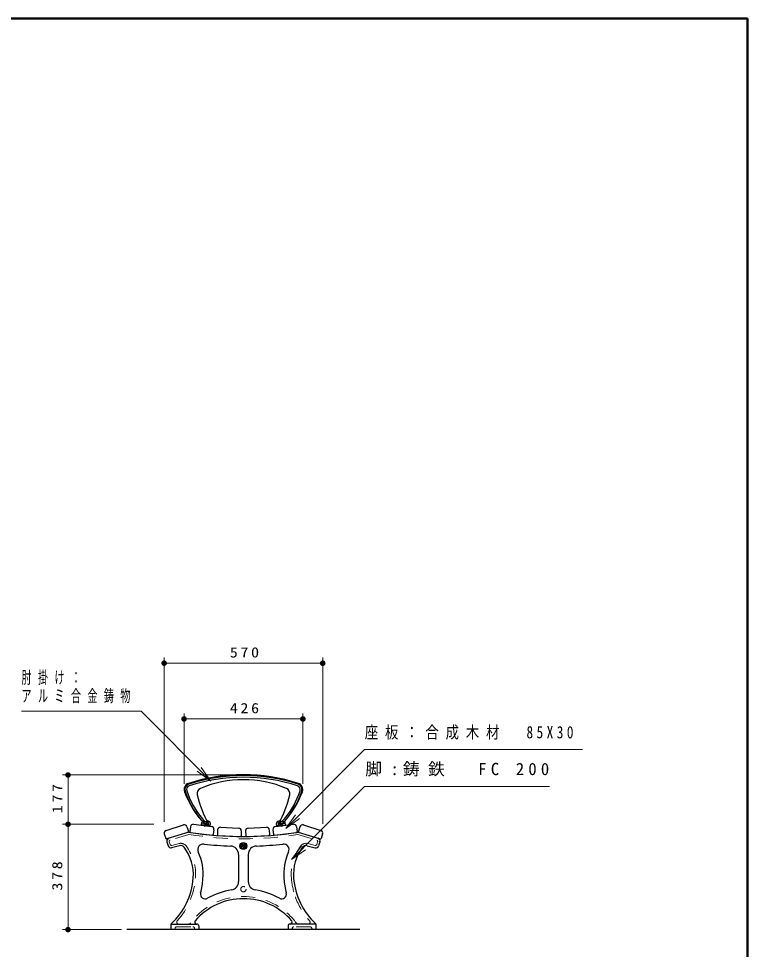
# Model space of a CAD drawing. Units: millimetres on the paper, scale 1:20. Extents: x -365 to 12, y -47 to 257.
# Drawn here: x -130.6 to 0, y 90.1 to 257 of the extents above; entities that cross this region are included whole.
import ezdxf

# ---------------------------------------------------------------- set-up
doc = ezdxf.new("R2010")
doc.units = ezdxf.units.MM
doc.linetypes.add('USER1', pattern=[4.5, 2.5, -2])
doc.linetypes.add('USER2', pattern=[6, 3, -1, 1, -1])
doc.layers.add('LY_1', color=7, linetype='Continuous', lineweight=25)
doc.layers.add('LY_2', color=7, linetype='Continuous', lineweight=13)
doc.styles.add('ＭＳ ゴシック', font='')
doc.styles.get('ＭＳ ゴシック').set_extended_font_data('MS Gothic')

# ---------------------------------------------------------------- blocks, each defined once
blk = doc.blocks.new('filled_dot')
at = {"color": 0, "linetype": 'Continuous', "lineweight": -2, "const_width": 1.25}
blk.add_lwpolyline([(-0.625, 0, 1), (0.625, 0, 1)], format="xyb", close=True, dxfattribs=at)

msp = doc.modelspace()

# ---------------------------------------------------------------- linework, layer by layer
at = {"layer": 'LY_1', "lineweight": 13}
for p, q in [((-104.542, 112.914), (-104.542, 142.389)), ((-76.121, 112.602), (-76.121, 142.389)), ((-104.542, 141.389), (-76.121, 141.389)), ((-100.981, 119.739), (-100.981, 132.389)), ((-79.681, 119.739), (-79.681, 132.389)), ((-100.981, 131.389), (-79.681, 131.389)), ((-96.152, 120.229), (-98.627, 121.997)), ((-96.152, 120.229), (-98.274, 122.351)), ((-97.92, 122.704), (-96.152, 120.229)), ((-91.331, 121.339), (-122.775, 121.339)), ((-121.775, 112.5), (-121.775, 121.339)), ((-82.752, 111.738), (-80.985, 114.213)), ((-82.752, 111.738), (-80.631, 113.859)), ((-106.375, 112.5), (-122.775, 112.5)), ((-121.775, 93.603), (-121.775, 112.5)), ((-80.277, 113.506), (-82.752, 111.738)), ((-81.687, 106.162), (-79.926, 108.642)), ((-81.687, 106.162), (-79.572, 108.29)), ((-79.217, 107.937), (-81.687, 106.162)), ((-112.206, 93.603), (-122.775, 93.603))]:
    msp.add_line(p, q, dxfattribs=at)
at = {"layer": 'LY_1', "color": 4}
for p, q in [((-104.191, 111.408), (-101.088, 112.376)), ((-100.462, 112.047), (-100.209, 111.236)), ((-99.841, 112.063), (-99.948, 111.22)), ((-99.282, 112.496), (-96.058, 112.088)), ((-94.439, 111.952), (-91.192, 111.814)), ((-89.47, 111.814), (-86.223, 111.952)), ((-84.604, 112.088), (-81.38, 112.496)), ((-80.821, 112.063), (-80.714, 111.22)), ((-80.201, 112.048), (-80.455, 111.236)), ((-79.575, 112.376), (-76.473, 111.408)), ((-104.519, 110.782), (-104.266, 109.97)), ((-100.131, 111.103), (-104.078, 109.872)), ((-99.818, 111.052), (-95.899, 110.556)), ((-95.625, 111.53), (-95.731, 110.686)), ((-94.96, 111.473), (-94.996, 110.624)), ((-94.853, 110.468), (-90.906, 110.3)), ((-90.714, 111.293), (-90.75, 110.444)), ((-89.948, 111.293), (-89.912, 110.444)), ((-89.756, 110.3), (-85.81, 110.468)), ((-85.702, 111.473), (-85.666, 110.624)), ((-85.038, 111.53), (-84.931, 110.686)), ((-84.763, 110.556), (-80.844, 111.052)), ((-80.531, 111.103), (-76.585, 109.872)), ((-76.144, 110.782), (-76.397, 109.971)), ((-104.054, 109.34), (-103.804, 108.615)), ((-101.764, 108.657), (-103.209, 108.293)), ((-78.899, 108.657), (-77.453, 108.293)), ((-76.609, 109.34), (-76.858, 108.615)), ((-91.206, 107.092), (-91.206, 102.209)), ((-89.456, 107.092), (-89.456, 102.209)), ((-69.456, 93.603), (-111.206, 93.603)), ((-103.331, 94.559), (-103.331, 93.603)), ((-103.231, 94.603), (-98.681, 94.603)), ((-98.331, 94.253), (-98.331, 93.603)), ((-82.331, 94.253), (-82.331, 93.603)), ((-77.431, 94.603), (-81.949, 94.603)), ((-81.581, 93.803), (-81.581, 93.603)), ((-78.081, 93.803), (-78.081, 93.603)), ((-77.331, 94.559), (-77.331, 93.603))]:
    msp.add_line(p, q, dxfattribs=at)
at = {"layer": 'LY_1'}
for p, q in [((-97.877, 112.384), (-97.798, 112.823)), ((-97.877, 112.384), (-97.798, 112.823)), ((-96.346, 112.137), (-97.835, 112.326)), ((-96.346, 112.137), (-97.835, 112.326)), ((-97.762, 112.862), (-96.975, 113.07)), ((-97.762, 112.862), (-96.975, 113.07)), ((-97.739, 112.616), (-96.613, 112.474)), ((-97.739, 112.616), (-96.613, 112.474)), ((-96.606, 113.052), (-96.823, 113.08)), ((-96.606, 113.052), (-96.823, 113.08)), ((-96.545, 112.163), (-96.526, 112.365)), ((-96.545, 112.163), (-96.526, 112.365)), ((-96.29, 112.183), (-96.258, 112.626)), ((-96.29, 112.183), (-96.258, 112.626)), ((-84.372, 112.183), (-84.405, 112.626)), ((-84.372, 112.183), (-84.405, 112.626)), ((-84.316, 112.137), (-82.828, 112.326)), ((-84.316, 112.137), (-82.828, 112.326)), ((-84.118, 112.163), (-84.136, 112.365)), ((-84.118, 112.163), (-84.136, 112.365)), ((-84.056, 113.052), (-83.84, 113.08)), ((-84.056, 113.052), (-83.84, 113.08)), ((-82.923, 112.616), (-84.049, 112.474)), ((-82.923, 112.616), (-84.049, 112.474)), ((-82.9, 112.862), (-83.688, 113.07)), ((-82.9, 112.862), (-83.688, 113.07)), ((-82.785, 112.384), (-82.864, 112.823)), ((-82.785, 112.384), (-82.864, 112.823)), ((-90.514, 108.609), (-90.749, 108.533)), ((-90.483, 108.706), (-90.628, 108.906)), ((-90.382, 108.779), (-90.527, 108.979)), ((-90.28, 108.779), (-90.135, 108.979)), ((-90.179, 108.705), (-90.034, 108.905)), ((-90.148, 108.609), (-89.913, 108.533)), ((-90.475, 108.49), (-90.711, 108.414)), ((-90.394, 108.431), (-90.394, 108.184)), ((-90.269, 108.431), (-90.269, 108.184)), ((-90.187, 108.49), (-89.952, 108.414))]:
    msp.add_line(p, q, dxfattribs=at)
at = {"layer": 'LY_1', "linetype": 'USER1', "lineweight": 13}
for p, q in [((-97.412, 112.272), (-97.4, 112.573)), ((-97.412, 112.272), (-97.4, 112.573)), ((-97.017, 112.222), (-96.954, 112.517)), ((-97.017, 112.222), (-96.954, 112.517)), ((-83.645, 112.222), (-83.709, 112.517)), ((-83.645, 112.222), (-83.709, 112.517)), ((-83.251, 112.272), (-83.262, 112.573)), ((-83.251, 112.272), (-83.262, 112.573)), ((-100.103, 110.693), (-103.463, 109.645)), ((-80.56, 110.693), (-77.199, 109.645)), ((-103.625, 109.324), (-103.471, 108.876)), ((-101.861, 109.045), (-103.173, 108.715)), ((-78.801, 109.045), (-77.489, 108.715)), ((-77.037, 109.324), (-77.192, 108.876)), ((-102.581, 93.803), (-102.581, 93.603)), ((-102.281, 94.103), (-99.381, 94.103)), ((-99.081, 93.803), (-99.081, 93.603))]:
    msp.add_line(p, q, dxfattribs=at)
at = {"layer": 'LY_1', "linetype": 'USER2', "lineweight": 13}
for p, q in [((-97.241, 112.036), (-97.157, 112.699)), ((-97.241, 112.036), (-97.157, 112.699)), ((-83.421, 112.036), (-83.505, 112.699)), ((-83.421, 112.036), (-83.505, 112.699))]:
    msp.add_line(p, q, dxfattribs=at)
at = {"layer": 'LY_1', "color": 4, "linetype": 'USER1', "lineweight": 13}
msp.add_line((-78.381, 94.103), (-81.281, 94.103), dxfattribs=at)
at = {"layer": 'LY_1', "lineweight": 13}
for points in [[(-96.152, 120.229), (-108.693, 132.77), (-130.106, 132.77)], [(-82.752, 111.738), (-68.61, 125.88), (-29.584, 125.88)], [(-81.687, 106.162), (-68.635, 119.29), (-35.48, 119.29)]]:
    msp.add_lwpolyline(points, dxfattribs=at)
at = {"layer": 'LY_1', "color": 4}
for centre in [(-96.831, 112.489), (-96.831, 112.489), (-83.831, 112.489), (-83.831, 112.489)]:
    msp.add_circle(centre, 0.25, dxfattribs=at)
at = {"layer": 'LY_1'}
msp.add_circle((-90.331, 108.603), 0.625, dxfattribs=at)
at = {"layer": 'LY_1', "linetype": 'USER1', "lineweight": 13}
msp.add_circle((-90.331, 100.853), 0.477, dxfattribs=at)
at = {"layer": 'LY_1', "color": 4}
for centre, radius, start, end in [((-90.331, 89.405), 31.983, 72.05475, 107.94525), ((-90.331, 89.405), 31.833, 72.05475, 107.94525), ((-90.331, 89.405), 31.533, 72.05475, 107.94525), ((-90.331, 100.72), 19.768, 67.03158, 112.96842), ((-99.831, 118.739), 1.15, 107.94525, 200.35039), ((-99.831, 118.739), 1.15, 107.94525, 200.35039), ((-99.831, 118.739), 1, 107.94525, 197.79469), ((-99.831, 118.739), 1, 107.94525, 197.79469), ((-99.831, 118.739), 0.7, 107.94525, 197.79469), ((-99.831, 118.739), 0.7, 107.94525, 197.79469), ((-97.655, 118.001), 1, 112.96842, 192.69072), ((-97.655, 118.001), 1, 112.96842, 192.69072), ((-83.007, 118.001), 1, 347.30928, 67.03158), ((-83.007, 118.001), 1, 347.30928, 67.03158), ((-80.831, 118.739), 0.7, 342.20531, 72.05475), ((-80.831, 118.739), 0.7, 342.20531, 72.05475), ((-80.831, 118.739), 1, 342.20531, 72.05475), ((-80.831, 118.739), 1, 342.20531, 72.05475), ((-80.831, 118.739), 1.15, 339.64961, 72.05475), ((-80.831, 118.739), 1.15, 339.64961, 72.05475), ((-85.439, 124.077), 16.5, 200.35039, 224.94388), ((-85.439, 124.077), 16.5, 200.35039, 224.94388), ((-86.501, 123.017), 15, 197.79469, 225.54466), ((-86.501, 123.017), 15, 197.79469, 225.54466), ((-86.501, 123.017), 14.7, 197.79469, 220.40139), ((-86.501, 123.017), 14.7, 197.79469, 220.40139), ((-80.583, 121.845), 18.5, 192.69072, 209.93504), ((-80.583, 121.845), 18.5, 192.69072, 209.93504), ((-100.08, 121.845), 18.5, 330.06496, 347.30928), ((-100.08, 121.845), 18.5, 330.06496, 347.30928), ((-94.161, 123.017), 15, 314.45534, 342.20531), ((-94.161, 123.017), 15, 314.45534, 342.20531), ((-95.223, 124.077), 16.5, 315.05612, 339.64961), ((-95.223, 124.077), 16.5, 315.05612, 339.64961), ((-94.161, 123.017), 14.7, 319.59861, 342.20531), ((-94.161, 123.017), 14.7, 319.59861, 342.20531), ((-100.939, 111.899), 0.5, 17.32546, 107.32544), ((-99.345, 112), 0.5, 82.78899, 172.78896), ((-95.22, 115.596), 3.25, 220.40139, 242.59861), ((-95.22, 115.596), 3.25, 220.40139, 242.59861), ((-96.121, 111.592), 0.5, 352.789, 82.78899), ((-94.461, 111.452), 0.5, 87.56445, 177.56443), ((-86.202, 111.452), 0.5, 2.4355, 92.43548), ((-84.541, 111.592), 0.5, 97.21098, 187.21095), ((-85.442, 115.596), 3.25, 297.40139, 319.59861), ((-85.442, 115.596), 3.25, 297.40139, 319.59861), ((-81.317, 112), 0.5, 7.21099, 97.21098), ((-79.724, 111.899), 0.5, 72.67454, 162.67452), ((-104.042, 110.931), 0.5, 107.32544, 197.32542), ((-100.352, 111.191), 0.15, 287.32548, 17.32546), ((-90.331, 170.297), 60, 260.59955, 279.40046), ((-99.799, 111.201), 0.15, 172.78896, 262.78902), ((-95.88, 110.705), 0.15, 262.78902, 352.789), ((-94.846, 110.618), 0.15, 177.56443, 267.56446), ((-91.213, 111.314), 0.5, 357.56447, 87.56445), ((-90.9, 110.45), 0.15, 267.56449, 357.56447), ((-89.449, 111.314), 0.5, 92.43548, 182.43546), ((-89.762, 110.45), 0.15, 182.43548, 272.43551), ((-85.816, 110.618), 0.15, 272.43551, 2.4355), ((-84.782, 110.705), 0.15, 187.21097, 277.21101), ((-80.863, 111.201), 0.15, 277.21101, 7.21099), ((-80.311, 111.192), 0.15, 162.67452, 252.67454), ((-76.621, 110.931), 0.5, 342.67455, 72.67454), ((-104.123, 110.015), 0.15, 197.32544, 287.32548), ((-103.581, 109.503), 0.5, 107.3255, 199.02562), ((-103.331, 108.778), 0.5, 199.02564, 284.13807), ((-101.568, 107.882), 0.8, 37.2078, 104.13807), ((-97.509, 107.959), 1, 83.43214, 204.34526), ((-90.331, 170.297), 61.75, 263.43203, 267.84805), ((-92.706, 107.092), 1.5, 0, 87.84811), ((-87.956, 107.092), 1.5, 92.15191, 179.99996), ((-90.331, 170.297), 61.75, 272.15193, 276.56795), ((-83.154, 107.959), 1, 335.65456, 96.56788), ((-79.094, 107.882), 0.8, 75.8619, 142.79215), ((-77.331, 108.778), 0.5, 255.86191, 340.97434), ((-77.081, 109.503), 0.5, 340.97434, 72.67447), ((-76.54, 110.015), 0.15, 252.67457, 342.67455), ((-107.303, 103.528), 8, 355.16311, 37.20783), ((-107.303, 103.528), 9.75, 355.16311, 24.3454), ((-73.36, 103.528), 9.75, 155.65463, 184.83686), ((-73.36, 103.528), 8, 142.79213, 184.83686), ((-111.795, 103.802), 12.5, 312.81863, 355.64848), ((-111.795, 103.802), 14.25, 345.24669, 355.64848), ((-92.706, 102.209), 1.5, 279.32974, 0), ((-87.956, 102.209), 1.5, 179.99998, 260.67016), ((-68.867, 103.802), 14.25, 184.35149, 194.75329), ((-68.867, 103.802), 12.5, 184.35149, 227.18136), ((-97.193, 99.956), 0.85, 165.24673, 299.349), ((-90.331, 87.753), 13.15, 99.32976, 119.34903), ((-90.331, 87.753), 13.15, 60.651, 80.67027), ((-83.469, 99.956), 0.85, 240.65105, 14.7532), ((-90.331, 87.753), 11.4, 40.66111, 139.33891), ((-98.713, 94.953), 0.35, 139.33888, 270), ((-81.949, 94.953), 0.35, 269.99996, 40.66109), ((-103.231, 94.559), 0.1, 132.81853, 179.99996), ((-103.231, 94.503), 0.1, 89.99998, 179.99996), ((-98.681, 94.253), 0.35, 0, 89.99998), ((-81.981, 94.253), 0.35, 89.99998, 179.99996), ((-77.431, 94.503), 0.1, 0, 89.99998), ((-77.431, 94.559), 0.1, 0, 47.18117)]:
    msp.add_arc(centre, radius, start, end, dxfattribs=at)
at = {"layer": 'LY_1'}
for centre, radius, start, end in [((-97.828, 112.375), 0.05, 169.78763, 262.78763), ((-97.828, 112.375), 0.05, 169.78763, 262.78763), ((-97.752, 112.517), 0.1, 82.78763, 169.78763), ((-97.752, 112.517), 0.1, 82.78763, 169.78763), ((-97.749, 112.814), 0.05, 104.75792, 169.78763), ((-97.749, 112.814), 0.05, 104.75792, 169.78763), ((-96.873, 112.683), 0.4, 82.78763, 104.75792), ((-96.873, 112.683), 0.4, 82.78763, 104.75792), ((-96.626, 112.374), 0.1, 354.78763, 82.78762), ((-96.626, 112.374), 0.1, 354.78763, 82.78762), ((-96.657, 112.656), 0.4, 355.78763, 82.78763), ((-96.657, 112.656), 0.4, 355.78763, 82.78763), ((-96.34, 112.187), 0.05, 262.78763, 355.78763), ((-96.34, 112.187), 0.05, 262.78763, 355.78763), ((-84.006, 112.656), 0.4, 97.21237, 184.21237), ((-84.006, 112.656), 0.4, 97.21237, 184.21237), ((-84.322, 112.187), 0.05, 184.21237, 277.21237), ((-84.322, 112.187), 0.05, 184.21237, 277.21237), ((-84.036, 112.374), 0.1, 97.21237, 185.21237), ((-84.036, 112.374), 0.1, 97.21237, 185.21237), ((-83.789, 112.683), 0.4, 75.24208, 97.21237), ((-83.789, 112.683), 0.4, 75.24208, 97.21237), ((-82.91, 112.517), 0.1, 10.21237, 97.21237), ((-82.91, 112.517), 0.1, 10.21237, 97.21237), ((-82.913, 112.814), 0.05, 10.21237, 75.24208), ((-82.913, 112.814), 0.05, 10.21237, 75.24208), ((-82.834, 112.375), 0.05, 277.21237, 10.21237), ((-82.834, 112.375), 0.05, 277.21237, 10.21237), ((-90.331, 108.603), 0.5, 142.6017, 181.39829), ((-90.768, 108.592), 0.0625, 181.39897, 288.0021), ((-90.679, 108.869), 0.0625, 35.99997, 142.6029), ((-90.476, 109.016), 0.0625, 109.39896, 216.00208), ((-90.533, 108.669), 0.0625, 288.00166, 35.99998), ((-90.331, 108.603), 0.5, 70.60171, 109.39831), ((-90.331, 108.816), 0.0625, 216.00166, 323.99998), ((-90.129, 108.669), 0.0625, 144.00166, 251.99997), ((-90.186, 109.016), 0.0625, 323.99997, 70.6029), ((-89.984, 108.869), 0.0625, 37.39897, 144.00208), ((-90.331, 108.603), 0.5, 358.60172, 37.39831), ((-89.894, 108.592), 0.0625, 251.99998, 358.60291), ((-90.691, 108.355), 0.0625, 107.99996, 214.6029), ((-90.331, 108.603), 0.5, 214.60172, 253.39831), ((-90.456, 108.431), 0.0625, 0.00165, 107.99998), ((-90.456, 108.184), 0.0625, 253.39896, 0.0021), ((-90.206, 108.184), 0.0625, 179.99998, 286.60291), ((-90.206, 108.431), 0.0625, 72.00166, 179.99996), ((-90.331, 108.603), 0.5, 286.60172, 325.39832), ((-89.971, 108.355), 0.0625, 325.39898, 72.00209)]:
    msp.add_arc(centre, radius, start, end, dxfattribs=at)
at = {"layer": 'LY_1', "linetype": 'USER1', "lineweight": 13}
for centre, radius, start, end in [((-90.331, 170.297), 60.4, 260.68982, 279.31016), ((-103.389, 109.406), 0.25, 107.32555, 199.02551), ((-103.234, 108.957), 0.25, 199.02547, 284.13803), ((-101.568, 107.882), 1.2, 37.20772, 104.13832), ((-107.303, 103.528), 8.4, 355.16311, 37.20781), ((-73.36, 103.528), 8.4, 142.79213, 184.83686), ((-79.094, 107.882), 1.2, 75.862, 142.79215), ((-77.428, 108.957), 0.25, 255.86196, 340.97451), ((-77.273, 109.406), 0.25, 340.97445, 72.67442), ((-111.795, 103.802), 12.9, 318.10199, 355.64848), ((-68.867, 103.802), 12.9, 184.35149, 199.51763), ((-90.331, 87.753), 11.8, 57.85458, 143.30461), ((-101.933, 94.953), 0.35, 138.102, 270), ((-102.281, 93.803), 0.3, 89.99998, 179.99996), ((-100.194, 95.103), 0.5, 270.00002, 323.30457), ((-99.381, 93.803), 0.3, 0, 89.99998)]:
    msp.add_arc(centre, radius, start, end, dxfattribs=at)
at = {"layer": 'LY_1', "color": 4, "linetype": 'USER1', "lineweight": 13}
for centre, radius, start, end in [((-68.867, 103.802), 12.9, 199.51763, 221.89797), ((-90.331, 87.753), 11.8, 36.69541, 57.85458), ((-78.73, 94.953), 0.35, 269.99996, 41.89797), ((-81.281, 93.803), 0.3, 89.99998, 179.99996), ((-80.469, 95.103), 0.5, 216.69539, 269.99997), ((-78.381, 93.803), 0.3, 0, 89.99998)]:
    msp.add_arc(centre, radius, start, end, dxfattribs=at)
at = {"layer": 'LY_2', "lineweight": 50}
for p, q in [((0, 257), (-365, 257)), ((0, 0), (0, 257))]:
    msp.add_line(p, q, dxfattribs=at)

# ---------------------------------------------------------------- block references
at = {"layer": 'LY_1', "lineweight": 13, "xscale": 0.4, "yscale": 0.4}
for p in [(-104.542, 141.389), (-100.981, 131.389)]:
    msp.add_blockref('filled_dot', p, dxfattribs=at)
for p, rotation in [((-76.121, 141.389), 180), ((-79.681, 131.389), 180), ((-121.775, 121.339), 270), ((-121.775, 112.5), 270), ((-121.775, 112.5), 90), ((-121.775, 93.603), 90)]:
    msp.add_blockref('filled_dot', p, dxfattribs=dict(at, rotation=rotation))

# ---------------------------------------------------------------- texts
at = {"layer": 'LY_1', "style": 'ＭＳ ゴシック'}
for s, insert, char_height, attachment_point in [('\\T1.33;\\W1.15;570', (-89.916, 142.389), 1.833, 8), ('\\T1.64;\\W0.6;肘掛け：', (-130.106, 138.72), 2.199, 4), ('\\T1.64;\\W0.6;アルミ合金鋳物', (-130.106, 135.42), 2.199, 4), ('\\T1.33;\\W1.15;426', (-89.915, 132.389), 1.833, 8), ('\\T1.51;\\W0.8;座板：合成木材\u300085X30', (-68.584, 128.88), 2.199, 4), ('\\T1.5;脚:鋳鉄\u3000FC\\~200', (-68.48, 122.29), 2.199, 4)]:
    msp.add_mtext(s, dxfattribs=dict(at, insert=insert, char_height=char_height, attachment_point=attachment_point))
at = {"layer": 'LY_1', "char_height": 1.833, "attachment_point": 8, "rotation": 90, "style": 'ＭＳ ゴシック'}
for s, insert in [('\\T1.33;\\W1.15;177', (-122.775, 117.336)), ('\\T1.33;\\W1.15;378', (-122.775, 103.468))]:
    msp.add_mtext(s, dxfattribs=dict(at, insert=insert))

doc.saveas('drawing.dxf')
